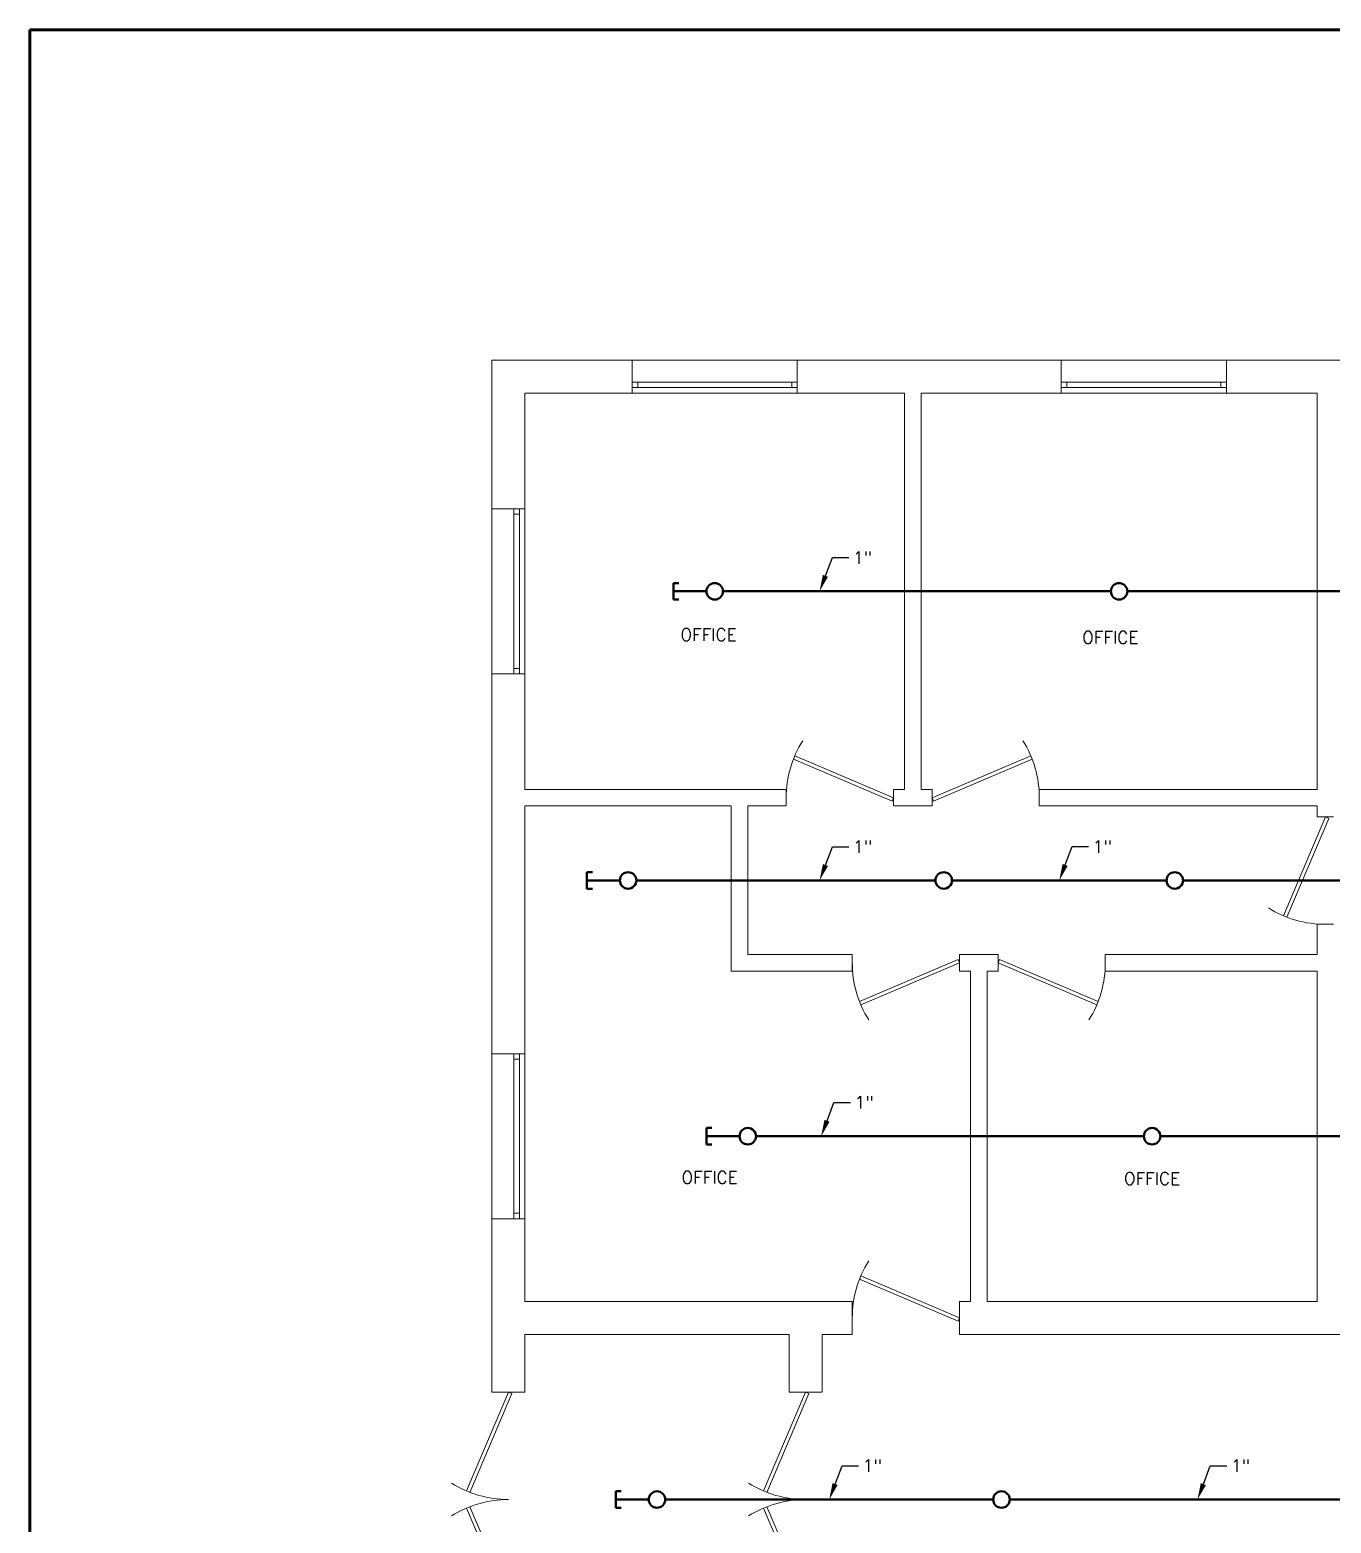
# Model space of a CAD drawing. Header units: inches. Extents: x 24 to 1704, y 24 to 1128.
# Drawn here: x 24 to 497, y 585 to 1128 of the extents above; entities that cross this region are included whole.
import ezdxf
from ezdxf import colors
from ezdxf.entities.mleader import LeaderData, LeaderLine
from ezdxf.math import Vec2, Vec3

# ---------------------------------------------------------------- set-up
doc = ezdxf.new("R2010")
doc.units = ezdxf.units.IN
doc.header["$LTSCALE"] = 24
doc.header["$MEASUREMENT"] = 0
for name, color, linetype, lineweight in [('Annotations', 4, 'Continuous', 25), ('Arc Thin', 107, 'Continuous', 5), ('Borderline', 5, 'Continuous', 60), ('Objects Thick', 3, 'Continuous', 50)]:
    doc.layers.add(name, color=color, linetype=linetype, lineweight=lineweight)
doc.styles.add('DF Text', font='romans.shx')

# ---------------------------------------------------------------- blocks, each defined once
blk = doc.blocks.new('Sprinkler')
at = {"layer": 'Objects Thick'}
blk.add_circle((0, 0), 3, dxfattribs=at)

msp = doc.modelspace()

# ---------------------------------------------------------------- linework, layer by layer
at = {"layer": 'Arc Thin'}
for p, q in [((192, 1008), (192, 633)), ((1584, 1008), (192, 1008)), ((243, 996), (243, 1008)), ((303, 996), (303, 1008)), ((399, 996), (399, 1008)), ((459, 996), (459, 1008)), ((303, 1000), (243, 1000)), ((245, 998), (245, 1000)), ((301, 998), (301, 1000)), ((459, 1000), (399, 1000)), ((401, 998), (401, 1000)), ((457, 998), (457, 1000)), ((342, 996), (204, 996)), ((204, 996), (204, 852)), ((303, 998), (243, 998)), ((342, 996), (342, 852)), ((348, 996), (348, 852)), ((492, 996), (348, 996)), ((459, 998), (399, 998)), ((492, 996), (492, 852)), ((204, 954), (192, 954)), ((200, 954), (200, 894)), ((202, 952), (200, 952)), ((202, 954), (202, 894)), ((202, 896), (200, 896)), ((204, 894), (192, 894)), ((301.61, 863.03), (337.49, 847.8)), ((338, 849), (302.1, 864.24)), ((352, 849), (387.9, 864.24)), ((388.39, 863.03), (352.51, 847.8)), ((204, 852), (299, 852)), ((299, 852), (299, 846)), ((338, 852), (342, 852)), ((338, 852), (338, 846)), ((348, 852), (352, 852)), ((352, 852), (352, 846)), ((391, 852), (492, 852)), ((391, 852), (391, 846)), ((337.49, 847.8), (338, 849)), ((352.51, 847.8), (352, 849)), ((204, 846), (204, 666)), ((204, 846), (279, 846)), ((279, 846), (279, 786)), ((285, 846), (299, 846)), ((285, 846), (285, 792)), ((338, 846), (352, 846)), ((391, 846), (492, 846)), ((495, 842), (479.76, 806.1)), ((480.97, 805.61), (496.2, 841.49)), ((492, 842), (492, 846)), ((492, 842), (498, 842)), ((496.2, 841.49), (495, 842)), ((492, 803), (492, 792)), ((492, 803), (498, 803)), ((285, 792), (323, 792)), ((323, 786), (323, 792)), ((325.61, 774.97), (361.49, 790.2)), ((362, 789), (326.1, 773.76)), ((361.49, 790.2), (362, 789)), ((362, 792), (376, 792)), ((362, 786), (362, 792)), ((376, 786), (376, 792)), ((376.51, 790.2), (376, 789)), ((376, 789), (411.9, 773.76)), ((412.39, 774.97), (376.51, 790.2)), ((415, 792), (492, 792)), ((415, 786), (415, 792)), ((279, 786), (323, 786)), ((362, 786), (366, 786)), ((366, 786), (366, 666)), ((372, 786), (372, 666)), ((372, 786), (376, 786)), ((415, 786), (492, 786)), ((492, 786), (492, 666)), ((204, 756), (192, 756)), ((200, 756), (200, 696)), ((202, 756), (202, 696)), ((202, 754), (200, 754)), ((204, 696), (192, 696)), ((202, 698), (200, 698)), ((325.61, 674.03), (361.49, 658.8)), ((362, 660), (326.1, 675.24)), ((204, 666), (323, 666)), ((323, 654), (323, 666)), ((362, 666), (366, 666)), ((362, 654), (362, 666)), ((372, 666), (492, 666)), ((361.49, 658.8), (362, 660)), ((204, 654), (204, 633)), ((204, 654), (300, 654)), ((300, 654), (300, 633)), ((312, 654), (323, 654)), ((312, 654), (312, 633)), ((362, 654), (707, 654)), ((198, 633), (182.76, 597.1)), ((183.97, 596.61), (199.2, 632.49)), ((204, 633), (192, 633)), ((199.2, 632.49), (198, 633)), ((306, 633), (290.76, 597.1)), ((291.97, 596.61), (307.2, 632.49)), ((312, 633), (300, 633)), ((307.2, 632.49), (306, 633)), ((198, 555), (182.76, 590.9)), ((183.97, 591.39), (199.2, 555.51)), ((306, 555), (290.76, 590.9)), ((291.97, 591.39), (307.2, 555.51))]:
    msp.add_line(p, q, dxfattribs=at)
for centre, start, end in [((338, 849), 147.8937, 180), ((352, 849), 0, 32.1063), ((495, 842), 237.8937, 270), ((362, 789), 180, 212.1063), ((376, 789), 327.8937, 0), ((362, 660), 147.8937, 180), ((198, 633), 237.8937, 270), ((306, 633), 237.8937, 270), ((198, 555), 90, 122.1063), ((306, 555), 90, 122.1063)]:
    msp.add_arc(centre, 39, start, end, dxfattribs=at)
at = {"layer": 'Borderline'}
for p, q in [((24, 24), (24, 1128)), ((24, 1128), (1704, 1128))]:
    msp.add_line(p, q, dxfattribs=at)
at = {"layer": 'Objects Thick'}
for p, q in [((258, 927), (258, 921)), ((258, 927), (260, 927)), ((270, 924), (258, 924)), ((276, 924), (417, 924)), ((423, 924), (805.52, 924)), ((258, 921), (260, 921)), ((226.5, 821.94), (226.5, 815.94)), ((226.5, 821.94), (228.5, 821.94)), ((226.5, 818.94), (238.5, 818.94)), ((226.5, 815.94), (228.5, 815.94)), ((244.5, 818.94), (353.25, 818.94)), ((359.25, 818.94), (437.25, 818.95)), ((443.25, 818.95), (914.79, 819)), ((270, 729), (270, 723)), ((270, 729), (272, 729)), ((282, 726), (270, 726)), ((270, 723), (272, 723)), ((429, 726), (288, 726)), ((435, 726), (558, 726)), ((237, 597), (237, 591)), ((237, 597), (239, 597)), ((249, 594), (237, 594)), ((374.25, 594), (255, 594)), ((516.75, 594), (380.25, 594)), ((237, 591), (239, 591))]:
    msp.add_line(p, q, dxfattribs=at)

# ---------------------------------------------------------------- block references
at = {"layer": 'Annotations'}
for p in [(241.5, 818.94), (432, 726)]:
    msp.add_blockref('Sprinkler', p, dxfattribs=at)
at = {"layer": 'Objects Thick'}
for p in [(273, 924), (420, 924), (356.25, 818.94), (440.25, 818.94), (285, 726), (252, 594), (377.25, 594)]:
    msp.add_blockref('Sprinkler', p, dxfattribs=at)

# ---------------------------------------------------------------- texts
at = {"layer": 'Arc Thin', "char_height": 4.5, "attachment_point": 5, "style": 'DF Text'}
for insert, width in [((270.75, 908.24), 6408), ((416.81, 907.24), 6408), ((271.12, 711.03), 6408), ((432, 710.63), 5760)]:
    msp.add_mtext('OFFICE', dxfattribs=dict(at, insert=insert, width=width))

# ---------------------------------------------------------------- leaders
at = {"layer": 'Annotations'}
ml = msp.add_multileader_mtext('Standard', dxfattribs=at)
ml.set_content('\\A1;1"', color=256, style='DF Text')
ml.set_leader_properties()
ml.build(insert=Vec2(0, 0))
ml.multileader.update_dxf_attribs({"dogleg_length": 0.125, "arrow_head_size": 6, "scale": 48})
ctx = ml.context
ctx.base_point, ctx.scale, ctx.char_height, ctx.arrow_head_size, ctx.landing_gap_size, ctx.plane_origin = Vec3(321.77, 936.27), 48, 4.5, 6, 1.5, Vec3(311.1, 924)
notes = []
notes.append((ctx, [(0, (1, 1, 0), (315.77, 936.27), (1, 0), 6, [(0, [(311.1, 924)], 0, [])])]))
ctx.mtext.insert, ctx.mtext.flow_direction = Vec3(323.27, 938.52), 5
ml = msp.add_multileader_mtext('Standard', dxfattribs=at)
ml.set_content('\\A1;1"', color=256, style='DF Text')
ml.set_leader_properties()
ml.build(insert=Vec2(0, 0))
ml.multileader.update_dxf_attribs({"dogleg_length": 0.125, "arrow_head_size": 6, "scale": 48})
ctx = ml.context
ctx.base_point, ctx.scale, ctx.char_height, ctx.arrow_head_size, ctx.landing_gap_size, ctx.plane_origin = Vec3(321.79, 831.21), 48, 4.5, 6, 1.5, Vec3(311.12, 818.94)
notes.append((ctx, [(0, (1, 1, 0), (315.79, 831.21), (1, 0), 6, [(0, [(311.12, 818.94)], 0, [])])]))
ctx.mtext.insert, ctx.mtext.flow_direction = Vec3(323.29, 833.46), 5
ml = msp.add_multileader_mtext('Standard', dxfattribs=at)
ml.set_content('\\A1;1"', color=256, style='DF Text')
ml.set_leader_properties()
ml.build(insert=Vec2(0, 0))
ml.multileader.update_dxf_attribs({"dogleg_length": 0.125, "arrow_head_size": 6, "scale": 48})
ctx = ml.context
ctx.base_point, ctx.scale, ctx.char_height, ctx.arrow_head_size, ctx.landing_gap_size, ctx.plane_origin = Vec3(408.92, 831.22), 48, 4.5, 6, 1.5, Vec3(398.25, 818.95)
notes.append((ctx, [(0, (1, 1, 0), (402.92, 831.22), (1, 0), 6, [(0, [(398.25, 818.95)], 0, [])])]))
ctx.mtext.insert, ctx.mtext.flow_direction = Vec3(410.42, 833.47), 5
ml = msp.add_multileader_mtext('Standard', dxfattribs=at)
ml.set_content('\\A1;1"', color=256, style='DF Text')
ml.set_leader_properties()
ml.build(insert=Vec2(0, 0))
ml.multileader.update_dxf_attribs({"dogleg_length": 0.125, "arrow_head_size": 6, "scale": 48})
ctx = ml.context
ctx.base_point, ctx.scale, ctx.char_height, ctx.arrow_head_size, ctx.landing_gap_size, ctx.plane_origin = Vec3(322.35, 738.27), 48, 4.5, 6, 1.5, Vec3(311.68, 726)
notes.append((ctx, [(0, (1, 1, 0), (316.35, 738.27), (1, 0), 6, [(0, [(311.68, 726)], 0, [])])]))
ctx.mtext.insert, ctx.mtext.flow_direction = Vec3(323.85, 740.52), 5
ml = msp.add_multileader_mtext('Standard', dxfattribs=at)
ml.set_content('\\A1;1"', color=256, style='DF Text')
ml.set_leader_properties()
ml.build(insert=Vec2(0, 0))
ml.multileader.update_dxf_attribs({"dogleg_length": 0.125, "arrow_head_size": 6, "scale": 48})
ctx = ml.context
ctx.base_point, ctx.scale, ctx.char_height, ctx.arrow_head_size, ctx.landing_gap_size, ctx.plane_origin = Vec3(325.29, 606.27), 48, 4.5, 6, 1.5, Vec3(314.62, 594)
notes.append((ctx, [(0, (1, 1, 0), (319.29, 606.27), (1, 0), 6, [(0, [(314.62, 594)], 0, [])])]))
ctx.mtext.insert, ctx.mtext.flow_direction = Vec3(326.79, 608.52), 5
ml = msp.add_multileader_mtext('Standard', dxfattribs=at)
ml.set_content('\\A1;1"', color=256, style='DF Text')
ml.set_leader_properties()
ml.build(insert=Vec2(0, 0))
ml.multileader.update_dxf_attribs({"dogleg_length": 0.125, "arrow_head_size": 6, "scale": 48})
ctx = ml.context
ctx.base_point, ctx.scale, ctx.char_height, ctx.arrow_head_size, ctx.landing_gap_size, ctx.plane_origin = Vec3(459.17, 606.27), 48, 4.5, 6, 1.5, Vec3(448.5, 594)
notes.append((ctx, [(0, (1, 1, 0), (453.17, 606.27), (1, 0), 6, [(0, [(448.5, 594)], 0, [])])]))
ctx.mtext.insert, ctx.mtext.flow_direction = Vec3(460.67, 608.52), 5
for ctx, leaders in notes:
    for number, flags, end, landing, length, lines in leaders:
        leader = LeaderData()
        leader.index, (leader.has_last_leader_line, leader.has_dogleg_vector, leader.attachment_direction) = number, flags
        leader.last_leader_point, leader.dogleg_vector, leader.dogleg_length = Vec3(end), Vec3(landing), length
        for number, points, colour, breaks in lines:
            line = LeaderLine()
            line.index, line.vertices, line.color, line.breaks = number, Vec3.list(points), colors.encode_raw_color(colour), breaks
            leader.lines.append(line)
        ctx.leaders.append(leader)

doc.saveas('drawing.dxf')
